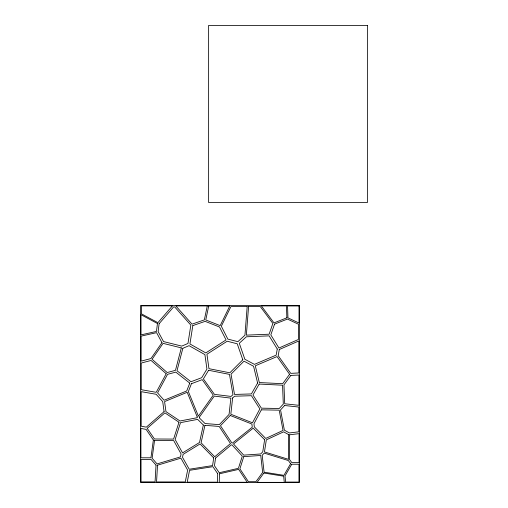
<?xml version="1.0" encoding="UTF-8"?>
<svg xmlns="http://www.w3.org/2000/svg" width="508" height="508" viewBox="0 0 508 508"><rect width="100%" height="100%" fill="white"/><g stroke="black" fill="none" stroke-linecap="round" stroke-linejoin="round"><path stroke-width="0.76" d="M288.646 434.613L288.538 459.346L264.458 451.936L266.332 439.845L283.629 431.838L288.646 434.613M289.643 434.778L289.535 459.511L291.84 462.623L299.066 462.655L299.066 433.648L289.643 434.778M217.703 473.691L217.437 482.162L187.192 482.162L189.567 470.319L212.89 466.681L217.703 473.691M219.5 473.793L219.234 482.257L247.193 482.257L238.665 469.367L219.5 473.793M156.032 465.137L155.054 481.876L141.04 481.876L141.04 459.442L151.054 459.454L156.032 465.137M157.524 465.188L156.553 481.933L185.268 481.933L187.643 470.09L180.905 458.165L157.524 465.188M197.218 416.916L197.155 417.722L180.016 420.986L165.964 411.626L164.586 401.587L187.198 392.29L197.218 416.916M199.422 417.106L199.365 417.913L205.048 423.539L219.291 424.656L229.064 414.414L230.873 398.139L214.281 396.094L199.422 417.106M247.174 306.591L244.945 335.216L237.896 341.668L227.844 339.103L221.336 326.212L230.93 306.591L247.174 306.591M248.577 306.502L246.348 335.134L269.132 334.2L272.866 323.475L260.236 306.502L248.577 306.502M232.632 397.961L230.822 414.23L252.476 422.808L259.861 408.896L251.428 395.7L234.55 396.221L232.632 397.961M157.442 323.533L156.47 331.426L141.021 334.886L141.021 314.719L157.442 323.533M159.118 323.704L158.14 331.597L163.525 341.573L181.762 346.107L187.973 343.471L190.849 325.114L174.682 306.915L173.622 306.915L159.118 323.704M153.365 440.017L150.939 457.797L140.926 457.791L140.926 428.454L146.082 429.374L153.365 440.017M154.546 440.449L152.114 458.235L157.093 463.918L180.473 456.889L181.077 453.93L173.666 440.544L154.546 440.449M213.703 457.886L212.579 465.595L189.249 469.233L182.512 457.302L183.115 454.349L200.063 443.929L213.703 457.886M215.576 458.013L214.452 465.722L219.259 472.732L238.423 468.312L242.31 456.152L232.093 444.995L231.356 444.817L215.576 458.013M264.624 439.718L262.75 451.809L260.687 453.968L243.7 455.13L233.489 443.973L253.219 428.155L264.624 439.718M192.811 325.609L189.935 343.967L205.797 352.92L226.047 339.922L219.539 327.025L205.13 321.354L192.811 325.609M277.26 349.002L276.168 355.136L254.425 364.369L244.856 359.27L239.293 343.243L246.348 336.798L269.126 335.864L277.26 349.002M279.286 349.536L278.2 355.663L290.747 373.367L298.837 372.948L298.837 340.951L279.286 349.536M207.277 305.949L204.343 319.894L192.018 324.148L175.857 305.949L207.277 305.949M208.699 306.019L205.772 319.97L220.18 325.641L229.768 306.019L208.699 306.019M203.352 425.012L199.504 442.481L182.556 452.895L175.146 439.509L180.524 422.643L197.663 419.379L203.352 425.012M204.927 425.336L201.079 442.805L214.719 456.755L230.499 443.56L219.17 426.447L204.927 425.336M181.318 347.891L175.47 370.345L167.208 372.529L152.076 359.27L163.081 343.357L181.318 347.891M182.842 348.304L176.994 370.757L190.945 381.749L201.727 377.692L206.927 369.081L204.908 354.628L189.046 345.669L182.842 348.304M178.975 422.224L173.596 439.09L154.47 438.995L147.187 428.352L164.916 412.871L178.975 422.224M243.77 456.641L239.89 468.801L248.418 481.692L255.924 481.692L262.661 472.376L260.756 455.473L243.77 456.641M274.555 324.148L270.815 334.874L278.949 348.018L298.501 339.433L298.501 324.244L287.433 319.075L274.555 324.148M189.77 383.121L186.715 390.95L164.109 400.247L157.569 392.913L167.551 374.313L175.812 372.129L189.77 383.121M191.433 383.705L188.379 391.535L198.406 416.154L213.258 395.141L202.209 379.647L191.433 383.705M261.353 409.829L253.968 423.736L254.337 426.879L265.741 438.442L283.039 430.435L279.197 410.166L261.353 409.829M166.199 373.723L156.216 392.322L141.243 389.693L141.243 363.036L151.067 360.464L166.199 373.723M257.607 383.019L251.397 393.929L234.518 394.443L231.038 374.142L244.005 361.163L253.575 366.262L257.607 383.019M259.169 384.061L252.959 394.97L261.391 408.165L279.235 408.502L283.312 404.095L282.55 385.204L259.169 384.061M290.639 463.645L283.915 475.342L264.096 472.18L262.191 455.276L264.249 453.123L288.334 460.534L290.639 463.645M291.751 464.217L285.026 475.913L285.61 482.067L298.971 482.067L298.971 464.249L291.751 464.217M208.597 370.275L203.397 378.885L214.452 394.379L231.045 396.424L232.962 394.684L229.483 374.383L208.597 370.275M161.963 342.633L150.965 358.553L141.135 361.125L141.135 336.125L156.578 332.657L161.963 342.633M263.862 473.037L257.124 482.352L284.27 482.352L283.68 476.193L263.862 473.037M289.585 374.269L282.708 383.705L259.328 382.556L255.295 365.798L277.038 356.565L289.585 374.269M290.83 375.437L283.953 384.867L284.709 403.758L298.92 405.327L298.92 375.018L290.83 375.437M172.403 305.886L157.899 322.675L141.478 313.861L141.478 305.886L172.403 305.886M284.62 405.498L280.543 409.905L284.385 430.174L289.408 432.943L298.831 431.819L298.831 407.06L284.62 405.498M230.238 415.48L220.466 425.723L231.794 442.836L232.531 443.014L252.26 427.196L251.892 424.053L230.238 415.48M242.805 359.816L229.838 372.789L208.953 368.681L206.94 354.228L227.19 341.224L237.242 343.789L242.805 359.816M164.078 411.658L146.348 427.145L141.192 426.225L141.192 391.655L156.166 394.284L162.706 401.618L164.078 411.658M286.868 317.824L273.99 322.891L261.36 305.924L286.474 305.924L286.868 317.824M367.43 25.4L208.629 25.4L208.629 202.521L367.43 202.521L367.43 25.4M299.371 305.479L140.57 305.479L140.57 482.6L299.371 482.6L299.371 305.479M299.022 305.962L287.56 305.962L287.953 317.862L299.022 323.031L299.022 305.962"/></g></svg>
